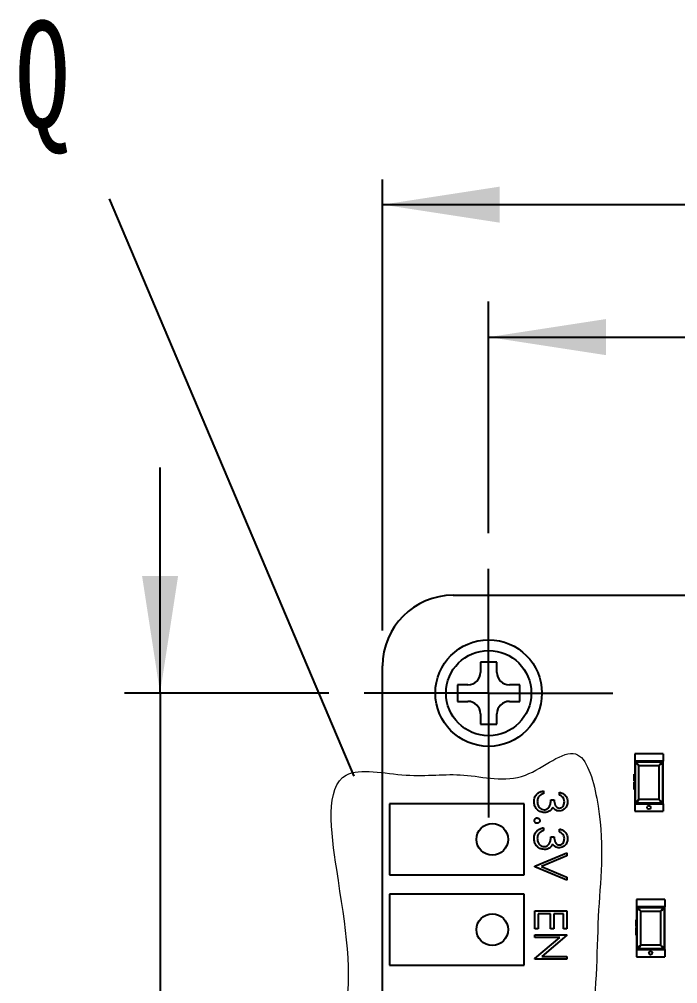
# Model space of a CAD drawing. Header units: millimetres. Extents: x 5 to 415, y 5 to 292.
# Drawn here: x 129.01 to 147.55, y 224.04 to 251.2 of the extents above; entities that cross this region are included whole.
import ezdxf

# ---------------------------------------------------------------- set-up
doc = ezdxf.new("R2010")
doc.units = ezdxf.units.MM
doc.linetypes.add('CENTERX2', pattern=[20.32, 12.7, -2.54, 2.54, -2.54])
doc.layers.add('CENTER_LINE', color=7, linetype='CENTERX2')
doc.layers.add('NOTES', color=7, linetype='Continuous')
doc.styles.add('SLDTEXTSTYLE0', font='TXT', dxfattribs={"width": 0.75})
doc.dimstyles.new('SLDDIMSTYLE0', dxfattribs={"dimtxt": 1.75, "dimasz": 3.302, "dimexe": 0, "dimexo": 0.0625, "dimgap": 0.4375, "dimtad": 1, "dimrnd": 1e-09, "dimzin": 4, "dimdsep": 46, "dimtxsty": 'SLDTEXTSTYLE0', "dimsah": 1, "dimcen": 0.09, "dimadec": 0, "dimazin": 1, "dimtfac": 1, "dimtofl": 0, "dimtmove": 0, "dimatfit": 3, "dimfxl": 1, "dimfrac": 2, "dimtolj": 1, "dimtzin": 12, "dimarcsym": 0})
doc.dimstyles.new('SLDDIMSTYLE1', dxfattribs={"dimtxt": 1.75, "dimasz": 3.302, "dimexe": 0, "dimexo": 0.0625, "dimgap": 0.4375, "dimtad": 1, "dimdec": 1, "dimrnd": 1e-09, "dimzin": 4, "dimdsep": 46, "dimtxsty": 'SLDTEXTSTYLE0', "dimsah": 1, "dimcen": 0.09, "dimadec": 0, "dimazin": 1, "dimtfac": 1, "dimtofl": 0, "dimtmove": 0, "dimatfit": 3, "dimfxl": 1, "dimfrac": 2, "dimtolj": 1, "dimtzin": 12, "dimarcsym": 0})
doc.dimstyles.new('SLDDIMSTYLE4', dxfattribs={"dimtxt": 1.75, "dimasz": 3.302, "dimexe": 0, "dimexo": 0.0625, "dimgap": 0.4375, "dimtad": 1, "dimrnd": 1e-09, "dimzin": 4, "dimdsep": 46, "dimtxsty": 'SLDTEXTSTYLE0', "dimsah": 1, "dimcen": 0.09, "dimadec": 0, "dimazin": 1, "dimtfac": 1, "dimtmove": 0, "dimatfit": 0, "dimfxl": 1, "dimfrac": 2, "dimtolj": 1, "dimtzin": 12, "dimarcsym": 0})

# ---------------------------------------------------------------- blocks, each defined once
blk = doc.blocks.new('_D')
at = {"layer": 'CENTER_LINE'}
for p, q in [((142.228, 236.719), (142.228, 243.245)), ((178.229, 236.487), (178.229, 243.245)), ((142.228, 242.245), (178.229, 242.245))]:
    blk.add_line(p, q, dxfattribs=at)
for points in [[(142.228, 242.245), (145.53, 241.737), (145.53, 242.753)], [(178.229, 242.245), (174.927, 242.753), (174.927, 241.737)]]:
    blk.add_solid(points, dxfattribs=at)
at = {"layer": 'CENTER_LINE', "insert": (158.841, 244.501), "char_height": 1.75, "attachment_point": 1, "style": 'SLDTEXTSTYLE0'}
blk.add_mtext('36.00', dxfattribs=at)
blk = doc.blocks.new('_D_1')
at = {"layer": 'CENTER_LINE'}
for p, q in [((139.24, 233.983), (139.24, 246.975)), ((181.215, 233.988), (181.215, 246.975)), ((139.24, 245.975), (181.215, 245.975))]:
    blk.add_line(p, q, dxfattribs=at)
for points in [[(139.24, 245.975), (142.542, 245.467), (142.542, 246.483)], [(181.215, 245.975), (177.913, 246.483), (177.913, 245.467)]]:
    blk.add_solid(points, dxfattribs=at)
at = {"layer": 'CENTER_LINE', "insert": (159.487, 248.231), "char_height": 1.75, "attachment_point": 1, "rotation": 359.9999, "style": 'SLDTEXTSTYLE0'}
blk.add_mtext('42.0', dxfattribs=at)
blk = doc.blocks.new('_D_4')
at = {"layer": 'CENTER_LINE'}
for p, q in [((132.978, 232.219), (132.978, 238.569)), ((137.728, 232.219), (131.978, 232.219)), ((132.978, 232.219), (132.978, 213.819)), ((137.728, 213.819), (131.978, 213.819)), ((132.978, 213.819), (132.978, 207.469))]:
    blk.add_line(p, q, dxfattribs=at)
for points in [[(132.978, 232.219), (133.486, 235.521), (132.47, 235.521)], [(132.978, 213.819), (132.47, 210.517), (133.486, 210.517)]]:
    blk.add_solid(points, dxfattribs=at)
at = {"layer": 'CENTER_LINE', "insert": (130.722, 218.415), "char_height": 1.75, "attachment_point": 1, "rotation": 90, "style": 'SLDTEXTSTYLE0'}
blk.add_mtext('18.40', dxfattribs=at)
blk = doc.blocks.new('SW_CENTERMARKSYMBOL_0')
at = {"layer": 'CENTER_LINE', "color": 0}
for p, q in [((0, 2.5), (0, 3.5)), ((0, 0), (0, 2.5)), ((-2.5, 0), (-3.5, 0)), ((0, 0), (-2.5, 0)), ((0, 0), (0, -2.5)), ((0, 0), (2.5, 0)), ((2.5, 0), (3.5, 0)), ((0, -2.5), (0, -3.5))]:
    blk.add_line(p, q, dxfattribs=at)

msp = doc.modelspace()

# ---------------------------------------------------------------- linework, layer by layer
at = {"color": 7, "linetype": 'Continuous', "lineweight": 25}
for p, q in [((141.225, 234.975), (179.227, 234.974)), ((141.995, 233.094), (141.995, 232.802)), ((142.462, 233.094), (141.995, 233.094)), ((142.462, 232.802), (142.462, 233.094)), ((139.24, 213.019), (139.24, 232.983)), ((141.645, 232.452), (141.353, 232.452)), ((141.353, 232.452), (141.353, 231.986)), ((143.103, 232.452), (142.812, 232.452)), ((143.103, 231.986), (143.103, 232.452)), ((141.353, 231.986), (141.645, 231.986)), ((142.812, 231.986), (143.103, 231.986)), ((141.995, 231.636), (141.995, 231.344)), ((142.462, 231.344), (142.462, 231.636)), ((141.995, 231.344), (142.462, 231.344)), ((146.339, 230.51), (146.339, 230.3)), ((147.139, 230.51), (146.339, 230.51)), ((147.139, 230.51), (147.139, 230.3)), ((147.139, 230.3), (146.339, 230.3)), ((146.339, 230.3), (146.339, 229.1)), ((146.36, 230.25), (146.339, 230.25)), ((146.339, 230.25), (146.339, 229.15)), ((146.36, 229.15), (146.36, 230.25)), ((146.389, 230.279), (146.389, 230.3)), ((146.389, 230.279), (147.089, 230.279)), ((146.46, 230.18), (147.019, 230.18)), ((146.46, 229.221), (146.46, 230.18)), ((147.019, 230.18), (147.019, 229.221)), ((147.089, 230.3), (147.089, 230.279)), ((147.118, 230.25), (147.118, 229.15)), ((147.118, 230.25), (147.139, 230.25)), ((147.139, 229.1), (147.139, 230.3)), ((147.139, 229.15), (147.139, 230.25)), ((146.339, 229.934), (146.329, 229.934)), ((146.339, 229.92), (146.329, 229.92)), ((146.339, 229.887), (146.329, 229.887)), ((146.339, 229.881), (146.329, 229.881)), ((146.339, 229.868), (146.329, 229.868)), ((146.339, 229.833), (146.329, 229.833)), ((146.339, 229.794), (146.329, 229.794)), ((146.329, 229.778), (146.339, 229.778)), ((146.339, 229.75), (146.329, 229.75)), ((146.329, 229.711), (146.329, 229.716)), ((146.339, 229.716), (146.329, 229.716)), ((146.329, 229.695), (146.329, 229.711)), ((146.339, 229.711), (146.329, 229.711)), ((146.329, 229.695), (146.339, 229.695)), ((146.329, 229.694), (146.329, 229.695)), ((146.329, 229.694), (146.339, 229.694)), ((146.339, 229.693), (146.329, 229.693)), ((146.339, 229.687), (146.329, 229.687)), ((146.339, 229.672), (146.329, 229.672)), ((146.339, 229.663), (146.329, 229.663)), ((146.339, 229.659), (146.329, 229.659)), ((146.329, 229.659), (146.339, 229.659)), ((146.329, 229.655), (146.329, 229.656)), ((146.339, 229.656), (146.329, 229.656)), ((146.329, 229.634), (146.329, 229.655)), ((146.339, 229.655), (146.329, 229.655)), ((146.339, 229.634), (146.329, 229.634)), ((146.329, 229.633), (146.329, 229.634)), ((146.329, 229.633), (146.339, 229.633)), ((146.329, 229.631), (146.329, 229.633)), ((146.339, 229.631), (146.329, 229.631)), ((146.329, 229.625), (146.329, 229.631)), ((146.329, 229.613), (146.329, 229.625)), ((146.339, 229.625), (146.329, 229.625)), ((146.339, 229.613), (146.329, 229.613)), ((146.339, 229.598), (146.329, 229.598)), ((146.339, 229.592), (146.329, 229.592)), ((146.329, 229.574), (146.329, 229.59)), ((146.329, 229.59), (146.329, 229.59)), ((146.329, 229.568), (146.329, 229.574)), ((146.339, 229.574), (146.329, 229.574)), ((146.329, 229.568), (146.339, 229.568)), ((146.329, 229.553), (146.329, 229.568)), ((146.339, 229.553), (146.329, 229.553)), ((146.329, 229.547), (146.329, 229.552)), ((146.339, 229.547), (146.329, 229.547)), ((146.339, 229.541), (146.329, 229.541)), ((146.329, 229.523), (146.329, 229.539)), ((146.329, 229.518), (146.329, 229.523)), ((146.339, 229.523), (146.329, 229.523)), ((146.329, 229.518), (146.339, 229.518)), ((146.329, 229.502), (146.329, 229.518)), ((143.771, 229.465), (143.771, 229.384)), ((144.221, 229.349), (144.221, 229.43)), ((143.229, 229.1), (139.44, 229.1)), ((139.44, 229.1), (139.44, 227.1)), ((143.229, 227.1), (143.229, 229.1)), ((143.979, 229.211), (144.071, 229.211)), ((146.36, 229.15), (146.339, 229.15)), ((146.339, 229.1), (146.339, 228.89)), ((146.339, 229.1), (147.139, 229.1)), ((147.089, 229.121), (146.389, 229.121)), ((146.389, 229.121), (146.389, 229.1)), ((147.019, 229.221), (146.46, 229.221)), ((147.089, 229.121), (147.089, 229.1)), ((147.118, 229.15), (147.139, 229.15)), ((147.139, 229.1), (147.139, 228.89)), ((146.339, 228.89), (147.139, 228.89)), ((143.771, 228.426), (143.771, 228.346)), ((143.979, 228.173), (144.071, 228.173)), ((144.221, 228.311), (144.221, 228.392)), ((143.529, 227.342), (144.429, 227.723)), ((144.429, 227.636), (143.72, 227.336)), ((144.429, 227.723), (144.429, 227.636)), ((143.529, 227.33), (143.529, 227.342)), ((144.429, 226.949), (143.529, 227.33)), ((143.72, 227.336), (144.429, 227.036)), ((139.44, 227.1), (143.229, 227.1)), ((144.429, 227.036), (144.429, 226.949)), ((143.229, 226.56), (139.44, 226.56)), ((139.44, 226.56), (139.44, 224.56)), ((143.229, 224.56), (143.229, 226.56)), ((146.389, 226.41), (146.389, 226.2)), ((147.189, 226.41), (146.389, 226.41)), ((147.189, 226.41), (147.189, 226.2)), ((143.529, 225.576), (143.529, 226.084)), ((143.529, 226.084), (144.429, 226.084)), ((143.967, 226.003), (143.621, 226.003)), ((143.621, 226.003), (143.621, 225.576)), ((143.967, 225.576), (143.967, 226.003)), ((144.337, 226.003), (144.06, 226.003)), ((144.06, 226.003), (144.06, 225.576)), ((144.337, 225.576), (144.337, 226.003)), ((144.429, 226.084), (144.429, 225.576)), ((147.189, 226.2), (146.389, 226.2)), ((146.389, 226.2), (146.389, 225)), ((146.41, 226.15), (146.389, 226.15)), ((146.389, 226.15), (146.389, 225.05)), ((146.41, 225.05), (146.41, 226.15)), ((146.439, 226.179), (146.439, 226.2)), ((146.439, 226.179), (147.139, 226.179)), ((146.51, 225.121), (146.51, 226.08)), ((146.51, 226.08), (147.069, 226.08)), ((147.069, 226.08), (147.069, 225.121)), ((147.139, 226.2), (147.139, 226.179)), ((147.168, 226.15), (147.168, 225.05)), ((147.168, 226.15), (147.189, 226.15)), ((147.189, 225), (147.189, 226.2)), ((147.189, 225.05), (147.189, 226.15)), ((146.389, 225.834), (146.379, 225.834)), ((146.389, 225.82), (146.379, 225.82)), ((146.389, 225.787), (146.379, 225.787)), ((146.389, 225.781), (146.379, 225.781)), ((146.389, 225.768), (146.379, 225.768)), ((146.389, 225.733), (146.379, 225.733)), ((143.621, 225.576), (143.529, 225.576)), ((144.06, 225.576), (143.967, 225.576)), ((144.429, 225.576), (144.337, 225.576)), ((146.389, 225.694), (146.379, 225.694)), ((146.379, 225.678), (146.389, 225.678)), ((146.389, 225.65), (146.379, 225.65)), ((146.389, 225.616), (146.379, 225.616)), ((146.379, 225.611), (146.379, 225.616)), ((146.379, 225.595), (146.379, 225.611)), ((146.389, 225.611), (146.379, 225.611)), ((146.379, 225.595), (146.389, 225.595)), ((146.379, 225.594), (146.379, 225.595)), ((146.379, 225.594), (146.389, 225.594)), ((146.389, 225.593), (146.379, 225.593)), ((146.389, 225.587), (146.379, 225.587)), ((146.389, 225.572), (146.379, 225.572)), ((146.389, 225.563), (146.379, 225.563)), ((146.389, 225.559), (146.379, 225.559)), ((146.379, 225.559), (146.389, 225.559)), ((146.379, 225.555), (146.379, 225.556)), ((146.389, 225.556), (146.379, 225.556)), ((146.379, 225.534), (146.379, 225.555)), ((146.389, 225.555), (146.379, 225.555)), ((146.389, 225.534), (146.379, 225.534)), ((146.379, 225.533), (146.379, 225.534)), ((146.379, 225.533), (146.389, 225.533)), ((146.379, 225.531), (146.379, 225.533)), ((146.389, 225.531), (146.379, 225.531)), ((146.379, 225.525), (146.379, 225.531)), ((146.379, 225.513), (146.379, 225.525)), ((146.389, 225.525), (146.379, 225.525)), ((146.389, 225.513), (146.379, 225.513)), ((146.389, 225.498), (146.379, 225.498)), ((146.389, 225.492), (146.379, 225.492)), ((146.379, 225.474), (146.379, 225.49)), ((146.389, 225.474), (146.379, 225.474)), ((146.379, 225.468), (146.379, 225.474)), ((146.379, 225.468), (146.389, 225.468)), ((146.379, 225.453), (146.379, 225.468)), ((146.389, 225.453), (146.379, 225.453)), ((146.379, 225.447), (146.379, 225.452)), ((146.389, 225.447), (146.379, 225.447)), ((146.389, 225.441), (146.379, 225.441)), ((146.379, 225.423), (146.379, 225.439)), ((146.389, 225.439), (146.379, 225.439)), ((143.529, 225.334), (143.529, 225.415)), ((143.529, 225.415), (144.429, 225.415)), ((143.529, 224.741), (144.236, 225.334)), ((144.236, 225.334), (143.529, 225.334)), ((144.429, 225.398), (143.721, 224.803)), ((144.429, 225.415), (144.429, 225.398)), ((146.379, 225.418), (146.379, 225.423)), ((146.389, 225.423), (146.379, 225.423)), ((146.379, 225.418), (146.389, 225.418)), ((146.379, 225.402), (146.379, 225.418)), ((146.41, 225.05), (146.389, 225.05)), ((146.389, 225), (147.189, 225)), ((146.389, 225), (146.389, 224.79)), ((147.139, 225.021), (146.439, 225.021)), ((146.439, 225.021), (146.439, 225)), ((147.069, 225.121), (146.51, 225.121)), ((147.139, 225.021), (147.139, 225)), ((147.168, 225.05), (147.189, 225.05)), ((147.189, 225), (147.189, 224.79)), ((143.529, 224.723), (143.529, 224.741)), ((144.429, 224.723), (143.529, 224.723)), ((143.721, 224.803), (144.429, 224.803)), ((144.429, 224.803), (144.429, 224.723)), ((146.389, 224.79), (147.189, 224.79)), ((139.44, 224.56), (143.229, 224.56))]:
    msp.add_line(p, q, dxfattribs=at)
for centre, radius in [((142.228, 232.219), 1.5), ((142.228, 232.219), 1.2), ((146.739, 229), 0.0517), ((142.328, 228.1), 0.445), ((142.328, 225.56), 0.445), ((146.789, 224.9), 0.0517)]:
    msp.add_circle(centre, radius, dxfattribs=at)
for centre, radius, start, end in [((141.23, 232.985), 1.99, 90.1407, 180.0507), ((141.645, 232.802), 0.35, 270, 0), ((142.812, 232.802), 0.35, 180, 270), ((141.645, 231.636), 0.35, 0, 90), ((142.812, 231.636), 0.35, 90, 180), ((146.389, 230.25), 0.05, 90, 180), ((147.089, 230.25), 0.05, 0, 90), ((146.389, 229.15), 0.05, 180, 270), ((147.089, 229.15), 0.05, 270, 0), ((146.439, 226.15), 0.05, 90, 180), ((147.139, 226.15), 0.05, 0, 90), ((146.439, 225.05), 0.05, 180, 270), ((147.139, 225.05), 0.05, 270, 0)]:
    msp.add_arc(centre, radius, start, end, dxfattribs=at)
at = {"color": 7, "linetype": 'Continuous', "lineweight": 18}
msp.add_open_spline([(138.221, 229.911), (137.614, 229.584), (138.064, 226.311), (138.661, 223.161), (136.831, 219.471), (138.222, 217.391), (139.286, 215.73), (141.321, 216.373), (142.823, 215.962), (144.662, 215.274), (144.9, 217.956), (144.403, 220.098), (145.304, 222.929), (145.247, 226.145), (145.561, 228.427), (144.801, 231.078), (143.183, 229.529), (141.547, 230.036), (139.962, 229.79), (138.602, 230.117), (138.221, 229.911)], degree=3, knots=[0, 0, 0, 0, 0.065227, 0.168657, 0.275785, 0.311931, 0.349258, 0.406481, 0.438946, 0.471167, 0.522285, 0.576726, 0.647918, 0.728873, 0.805693, 0.839455, 0.876842, 0.919219, 0.958947, 1, 1, 1, 1], dxfattribs=at)
at = {"color": 7, "linetype": 'Continuous', "lineweight": 25}
for points, knots in [([(146.36, 230.25), (146.361, 230.254), (146.362, 230.261), (146.368, 230.271), (146.378, 230.278), (146.385, 230.279), (146.389, 230.279)], [0, 0, 0, 0, 0.250427, 0.5, 0.749573, 1, 1, 1, 1]), ([(146.46, 230.18), (146.446, 230.189), (146.424, 230.206), (146.398, 230.225), (146.381, 230.237), (146.37, 230.244), (146.363, 230.249), (146.361, 230.25), (146.36, 230.25)], [0, 0, 0, 0, 0.295305, 0.499494, 0.638334, 0.766757, 0.886573, 1, 1, 1, 1]), ([(146.46, 230.18), (146.45, 230.193), (146.433, 230.215), (146.414, 230.241), (146.402, 230.258), (146.395, 230.269), (146.39, 230.276), (146.39, 230.278), (146.389, 230.279)], [0, 0, 0, 0, 0.29535, 0.499495, 0.63835, 0.766779, 0.886589, 1, 1, 1, 1]), ([(147.089, 230.279), (147.089, 230.278), (147.088, 230.276), (147.084, 230.269), (147.076, 230.258), (147.064, 230.241), (147.045, 230.215), (147.029, 230.193), (147.019, 230.18)], [0, 0, 0, 0, 0.113427, 0.233243, 0.361666, 0.500506, 0.704695, 1, 1, 1, 1]), ([(147.019, 230.18), (147.032, 230.189), (147.055, 230.206), (147.08, 230.225), (147.097, 230.237), (147.108, 230.244), (147.116, 230.249), (147.117, 230.25), (147.118, 230.25)], [0, 0, 0, 0, 0.295391, 0.499496, 0.638365, 0.766799, 0.886604, 1, 1, 1, 1]), ([(147.089, 230.279), (147.093, 230.279), (147.101, 230.278), (147.11, 230.271), (147.117, 230.261), (147.118, 230.254), (147.118, 230.25)], [0, 0, 0, 0, 0.250427, 0.5, 0.749573, 1, 1, 1, 1]), ([(146.329, 229.92), (146.329, 229.924), (146.329, 229.93), (146.329, 229.934), (146.329, 229.934), (146.329, 229.934)], [0, 0, 0, 0, 0.425141, 0.850132, 1, 1, 1, 1]), ([(146.329, 229.887), (146.329, 229.892), (146.329, 229.903), (146.329, 229.914), (146.329, 229.919), (146.329, 229.92)], [0, 0, 0, 0, 0.425914, 0.851803, 1, 1, 1, 1]), ([(146.329, 229.881), (146.329, 229.881), (146.329, 229.882), (146.329, 229.884), (146.329, 229.886), (146.329, 229.887)], [0, 0, 0, 0, 0.261766, 0.523548, 1, 1, 1, 1]), ([(146.329, 229.868), (146.329, 229.869), (146.329, 229.872), (146.329, 229.876), (146.329, 229.879), (146.329, 229.881)], [0, 0, 0, 0, 0.277285, 0.55447, 1, 1, 1, 1]), ([(146.329, 229.833), (146.329, 229.836), (146.329, 229.843), (146.329, 229.855), (146.329, 229.863), (146.329, 229.868)], [0, 0, 0, 0, 0.26424, 0.526014, 1, 1, 1, 1]), ([(146.329, 229.794), (146.329, 229.799), (146.329, 229.808), (146.329, 229.822), (146.329, 229.829), (146.329, 229.833)], [0, 0, 0, 0, 0.472427, 0.731254, 1, 1, 1, 1]), ([(146.329, 229.778), (146.329, 229.779), (146.329, 229.782), (146.329, 229.787), (146.329, 229.792), (146.329, 229.794)], [0, 0, 0, 0, 0.322828, 0.657228, 1, 1, 1, 1]), ([(146.329, 229.75), (146.329, 229.75), (146.329, 229.751), (146.329, 229.758), (146.329, 229.767), (146.329, 229.775), (146.329, 229.778)], [0, 0, 0, 0, 0.260213, 0.52113, 0.792473, 1, 1, 1, 1]), ([(146.329, 229.687), (146.329, 229.689), (146.329, 229.691), (146.329, 229.693), (146.329, 229.693), (146.329, 229.693)], [0, 0, 0, 0, 0.381139, 0.761347, 1, 1, 1, 1]), ([(146.329, 229.672), (146.329, 229.675), (146.329, 229.679), (146.329, 229.684), (146.329, 229.686), (146.329, 229.687)], [0, 0, 0, 0, 0.486474, 0.73697, 1, 1, 1, 1]), ([(146.329, 229.666), (146.329, 229.666), (146.329, 229.666), (146.329, 229.668), (146.329, 229.671), (146.329, 229.674), (146.329, 229.676), (146.329, 229.677)], [0, 0, 0, 0, 0.332413, 0.489232, 0.646715, 0.835876, 1, 1, 1, 1]), ([(146.329, 229.663), (146.329, 229.663), (146.329, 229.665), (146.329, 229.668), (146.329, 229.671), (146.329, 229.672)], [0, 0, 0, 0, 0.254812, 0.509311, 1, 1, 1, 1]), ([(146.329, 229.656), (146.329, 229.657), (146.329, 229.658), (146.329, 229.659), (146.329, 229.659), (146.329, 229.659)], [0, 0, 0, 0, 0.371795, 0.746684, 1, 1, 1, 1]), ([(146.329, 229.598), (146.329, 229.6), (146.329, 229.604), (146.329, 229.609), (146.329, 229.612), (146.329, 229.613)], [0, 0, 0, 0, 0.421337, 0.841591, 1, 1, 1, 1]), ([(146.329, 229.592), (146.329, 229.592), (146.329, 229.592), (146.329, 229.595), (146.329, 229.597), (146.329, 229.598)], [0, 0, 0, 0, 0.471268, 0.832504, 1, 1, 1, 1]), ([(146.329, 229.541), (146.329, 229.541), (146.329, 229.541), (146.329, 229.544), (146.329, 229.546), (146.329, 229.547)], [0, 0, 0, 0, 0.4712675, 0.832504, 1, 1, 1, 1]), ([(143.506, 229.165), (143.509, 229.206), (143.517, 229.288), (143.586, 229.386), (143.677, 229.442), (143.74, 229.457), (143.771, 229.465)], [0, 0, 0, 0, 0.279886, 0.558979, 0.779263, 1, 1, 1, 1]), ([(143.647, 229.314), (143.631, 229.288), (143.602, 229.241), (143.599, 229.187), (143.598, 229.163)], [0, 0, 0, 0, 0.558748, 1, 1, 1, 1]), ([(143.771, 229.384), (143.745, 229.376), (143.698, 229.361), (143.663, 229.328), (143.647, 229.314)], [0, 0, 0, 0, 0.560694, 1, 1, 1, 1]), ([(144.221, 229.43), (144.256, 229.42), (144.325, 229.399), (144.401, 229.33), (144.445, 229.247), (144.45, 229.191), (144.452, 229.162)], [0, 0, 0, 0, 0.2802877, 0.5596797, 0.7797465, 1, 1, 1, 1]), ([(144.36, 229.161), (144.358, 229.185), (144.354, 229.231), (144.309, 229.306), (144.255, 229.333), (144.221, 229.349)], [0, 0, 0, 0, 0.280622, 0.560395, 1, 1, 1, 1]), ([(143.796, 228.853), (143.752, 228.86), (143.664, 228.873), (143.567, 228.957), (143.514, 229.06), (143.509, 229.13), (143.506, 229.165)], [0, 0, 0, 0, 0.2793416, 0.5588341, 0.7792735, 1, 1, 1, 1]), ([(143.598, 229.163), (143.6, 229.132), (143.604, 229.07), (143.651, 228.994), (143.715, 228.943), (143.764, 228.937), (143.789, 228.934)], [0, 0, 0, 0, 0.280589, 0.560141, 0.780308, 1, 1, 1, 1]), ([(143.789, 228.934), (143.804, 228.935), (143.836, 228.938), (143.892, 228.966), (143.948, 229.025), (143.973, 229.118), (143.977, 229.18), (143.979, 229.211)], [0, 0, 0, 0, 0.125232, 0.25048, 0.499235, 0.749049, 1, 1, 1, 1]), ([(144.033, 229.005), (144.022, 228.984), (144.003, 228.946), (143.97, 228.919), (143.956, 228.907)], [0, 0, 0, 0, 0.559795, 1, 1, 1, 1]), ([(144.218, 228.899), (144.197, 228.901), (144.156, 228.904), (144.087, 228.936), (144.053, 228.979), (144.033, 229.005)], [0, 0, 0, 0, 0.280508, 0.560792, 1, 1, 1, 1]), ([(144.071, 229.211), (144.076, 229.16), (144.083, 229.084), (144.136, 229.009), (144.181, 228.984), (144.206, 228.981), (144.219, 228.98)], [0, 0, 0, 0, 0.499406, 0.748973, 0.87454, 1, 1, 1, 1]), ([(144.452, 229.162), (144.448, 229.126), (144.44, 229.053), (144.382, 228.966), (144.304, 228.911), (144.247, 228.903), (144.218, 228.899)], [0, 0, 0, 0, 0.280085, 0.559868, 0.780099, 1, 1, 1, 1]), ([(144.219, 228.98), (144.242, 228.985), (144.289, 228.994), (144.348, 229.063), (144.355, 229.124), (144.36, 229.161)], [0, 0, 0, 0, 0.278884, 0.56004, 1, 1, 1, 1]), ([(146.46, 229.221), (146.446, 229.211), (146.424, 229.194), (146.398, 229.175), (146.381, 229.163), (146.37, 229.156), (146.363, 229.151), (146.361, 229.15), (146.36, 229.15)], [0, 0, 0, 0, 0.29535, 0.499495, 0.63835, 0.766779, 0.886589, 1, 1, 1, 1]), ([(146.389, 229.121), (146.385, 229.121), (146.378, 229.122), (146.368, 229.129), (146.362, 229.139), (146.361, 229.146), (146.36, 229.15)], [0, 0, 0, 0, 0.250427, 0.5, 0.749573, 1, 1, 1, 1]), ([(146.46, 229.221), (146.45, 229.207), (146.433, 229.185), (146.414, 229.159), (146.402, 229.142), (146.395, 229.131), (146.39, 229.124), (146.39, 229.122), (146.389, 229.121)], [0, 0, 0, 0, 0.295314, 0.499494, 0.638337, 0.766762, 0.886576, 1, 1, 1, 1]), ([(147.019, 229.221), (147.029, 229.207), (147.045, 229.185), (147.064, 229.159), (147.076, 229.142), (147.084, 229.131), (147.088, 229.124), (147.089, 229.122), (147.089, 229.121)], [0, 0, 0, 0, 0.295391, 0.499496, 0.638365, 0.766799, 0.886604, 1, 1, 1, 1]), ([(147.019, 229.221), (147.032, 229.211), (147.055, 229.194), (147.08, 229.175), (147.097, 229.163), (147.108, 229.156), (147.116, 229.151), (147.117, 229.15), (147.118, 229.15)], [0, 0, 0, 0, 0.295314, 0.499494, 0.638337, 0.766762, 0.886576, 1, 1, 1, 1]), ([(147.118, 229.15), (147.118, 229.146), (147.117, 229.139), (147.11, 229.129), (147.101, 229.122), (147.093, 229.121), (147.089, 229.121)], [0, 0, 0, 0, 0.250427, 0.5, 0.749573, 1, 1, 1, 1]), ([(143.517, 228.628), (143.519, 228.639), (143.521, 228.661), (143.542, 228.686), (143.566, 228.701), (143.584, 228.703), (143.592, 228.703)], [0, 0, 0, 0, 0.2795373, 0.559056, 0.7794425, 1, 1, 1, 1]), ([(143.592, 228.703), (143.604, 228.702), (143.626, 228.7), (143.65, 228.679), (143.665, 228.654), (143.667, 228.637), (143.667, 228.628)], [0, 0, 0, 0, 0.279517, 0.559326, 0.779544, 1, 1, 1, 1]), ([(143.956, 228.907), (143.929, 228.89), (143.879, 228.859), (143.822, 228.855), (143.796, 228.853)], [0, 0, 0, 0, 0.55946, 1, 1, 1, 1]), ([(143.506, 228.126), (143.509, 228.168), (143.517, 228.25), (143.586, 228.347), (143.677, 228.404), (143.74, 228.419), (143.771, 228.426)], [0, 0, 0, 0, 0.279886, 0.558979, 0.779263, 1, 1, 1, 1]), ([(143.592, 228.553), (143.581, 228.555), (143.559, 228.557), (143.535, 228.578), (143.52, 228.602), (143.518, 228.62), (143.517, 228.628)], [0, 0, 0, 0, 0.279539, 0.559327, 0.779689, 1, 1, 1, 1]), ([(143.667, 228.628), (143.666, 228.617), (143.664, 228.595), (143.643, 228.571), (143.619, 228.556), (143.601, 228.554), (143.592, 228.553)], [0, 0, 0, 0, 0.279647, 0.559299, 0.779615, 1, 1, 1, 1]), ([(143.647, 228.275), (143.631, 228.249), (143.602, 228.203), (143.599, 228.149), (143.598, 228.125)], [0, 0, 0, 0, 0.558748, 1, 1, 1, 1]), ([(143.771, 228.346), (143.745, 228.337), (143.698, 228.323), (143.663, 228.29), (143.647, 228.275)], [0, 0, 0, 0, 0.560694, 1, 1, 1, 1]), ([(143.789, 227.896), (143.804, 227.897), (143.836, 227.9), (143.892, 227.928), (143.948, 227.987), (143.973, 228.079), (143.977, 228.141), (143.979, 228.173)], [0, 0, 0, 0, 0.1252322, 0.2504803, 0.4992355, 0.7490487, 1, 1, 1, 1]), ([(144.071, 228.173), (144.076, 228.122), (144.083, 228.046), (144.136, 227.971), (144.181, 227.945), (144.206, 227.943), (144.219, 227.942)], [0, 0, 0, 0, 0.499406, 0.748973, 0.87454, 1, 1, 1, 1]), ([(144.221, 228.392), (144.256, 228.381), (144.325, 228.361), (144.401, 228.292), (144.445, 228.209), (144.45, 228.152), (144.452, 228.124)], [0, 0, 0, 0, 0.2802877, 0.5596797, 0.7797465, 1, 1, 1, 1]), ([(144.36, 228.123), (144.358, 228.146), (144.354, 228.193), (144.309, 228.267), (144.255, 228.294), (144.221, 228.311)], [0, 0, 0, 0, 0.280622, 0.560395, 1, 1, 1, 1]), ([(143.796, 227.815), (143.752, 227.821), (143.664, 227.834), (143.567, 227.919), (143.514, 228.022), (143.509, 228.091), (143.506, 228.126)], [0, 0, 0, 0, 0.279342, 0.558834, 0.779273, 1, 1, 1, 1]), ([(143.598, 228.125), (143.6, 228.094), (143.604, 228.031), (143.651, 227.956), (143.715, 227.905), (143.764, 227.899), (143.789, 227.896)], [0, 0, 0, 0, 0.280589, 0.560141, 0.780308, 1, 1, 1, 1]), ([(144.033, 227.966), (144.022, 227.945), (144.003, 227.908), (143.97, 227.881), (143.956, 227.869)], [0, 0, 0, 0, 0.559795, 1, 1, 1, 1]), ([(144.218, 227.861), (144.197, 227.862), (144.156, 227.865), (144.087, 227.898), (144.053, 227.94), (144.033, 227.966)], [0, 0, 0, 0, 0.280508, 0.560792, 1, 1, 1, 1]), ([(144.452, 228.124), (144.448, 228.087), (144.44, 228.015), (144.382, 227.927), (144.304, 227.872), (144.247, 227.865), (144.218, 227.861)], [0, 0, 0, 0, 0.280085, 0.5598683, 0.7800992, 1, 1, 1, 1]), ([(144.219, 227.942), (144.242, 227.946), (144.289, 227.955), (144.348, 228.024), (144.355, 228.086), (144.36, 228.123)], [0, 0, 0, 0, 0.278884, 0.56004, 1, 1, 1, 1]), ([(143.956, 227.869), (143.929, 227.851), (143.879, 227.821), (143.822, 227.817), (143.796, 227.815)], [0, 0, 0, 0, 0.55946, 1, 1, 1, 1]), ([(146.41, 226.15), (146.411, 226.154), (146.411, 226.161), (146.418, 226.171), (146.428, 226.178), (146.435, 226.179), (146.439, 226.179)], [0, 0, 0, 0, 0.250427, 0.5, 0.749573, 1, 1, 1, 1]), ([(146.51, 226.08), (146.496, 226.089), (146.474, 226.106), (146.448, 226.125), (146.431, 226.137), (146.42, 226.144), (146.413, 226.149), (146.411, 226.15), (146.41, 226.15)], [0, 0, 0, 0, 0.295305, 0.499494, 0.638334, 0.766757, 0.886573, 1, 1, 1, 1]), ([(146.51, 226.08), (146.5, 226.093), (146.483, 226.115), (146.464, 226.141), (146.452, 226.158), (146.445, 226.169), (146.44, 226.176), (146.44, 226.178), (146.439, 226.179)], [0, 0, 0, 0, 0.29535, 0.499495, 0.63835, 0.766779, 0.886589, 1, 1, 1, 1]), ([(147.139, 226.179), (147.139, 226.178), (147.138, 226.176), (147.134, 226.169), (147.126, 226.158), (147.114, 226.141), (147.095, 226.115), (147.078, 226.093), (147.069, 226.08)], [0, 0, 0, 0, 0.113427, 0.233243, 0.361666, 0.500506, 0.704695, 1, 1, 1, 1]), ([(147.069, 226.08), (147.082, 226.089), (147.105, 226.106), (147.13, 226.125), (147.147, 226.137), (147.158, 226.144), (147.166, 226.149), (147.167, 226.15), (147.168, 226.15)], [0, 0, 0, 0, 0.295391, 0.499496, 0.638365, 0.766799, 0.886604, 1, 1, 1, 1]), ([(147.139, 226.179), (147.143, 226.179), (147.151, 226.178), (147.16, 226.171), (147.167, 226.161), (147.168, 226.154), (147.168, 226.15)], [0, 0, 0, 0, 0.250427, 0.5, 0.749573, 1, 1, 1, 1]), ([(146.379, 225.82), (146.379, 225.824), (146.379, 225.83), (146.379, 225.834), (146.379, 225.834), (146.379, 225.834)], [0, 0, 0, 0, 0.425141, 0.850132, 1, 1, 1, 1]), ([(146.379, 225.787), (146.379, 225.792), (146.379, 225.803), (146.379, 225.814), (146.379, 225.819), (146.379, 225.82)], [0, 0, 0, 0, 0.425914, 0.851803, 1, 1, 1, 1]), ([(146.379, 225.781), (146.379, 225.781), (146.379, 225.782), (146.379, 225.784), (146.379, 225.786), (146.379, 225.787)], [0, 0, 0, 0, 0.261766, 0.523548, 1, 1, 1, 1]), ([(146.379, 225.768), (146.379, 225.769), (146.379, 225.772), (146.379, 225.776), (146.379, 225.779), (146.379, 225.781)], [0, 0, 0, 0, 0.277285, 0.55447, 1, 1, 1, 1]), ([(146.379, 225.733), (146.379, 225.736), (146.379, 225.743), (146.379, 225.755), (146.379, 225.763), (146.379, 225.768)], [0, 0, 0, 0, 0.26424, 0.526014, 1, 1, 1, 1]), ([(146.379, 225.694), (146.379, 225.699), (146.379, 225.708), (146.379, 225.722), (146.379, 225.729), (146.379, 225.733)], [0, 0, 0, 0, 0.472427, 0.731254, 1, 1, 1, 1]), ([(146.379, 225.678), (146.379, 225.679), (146.379, 225.682), (146.379, 225.687), (146.379, 225.692), (146.379, 225.694)], [0, 0, 0, 0, 0.322828, 0.657228, 1, 1, 1, 1]), ([(146.379, 225.65), (146.379, 225.65), (146.379, 225.651), (146.379, 225.658), (146.379, 225.667), (146.379, 225.675), (146.379, 225.678)], [0, 0, 0, 0, 0.2602126, 0.5211298, 0.7924729, 1, 1, 1, 1]), ([(146.379, 225.587), (146.379, 225.589), (146.379, 225.591), (146.379, 225.593), (146.379, 225.593), (146.379, 225.593)], [0, 0, 0, 0, 0.381139, 0.761347, 1, 1, 1, 1]), ([(146.379, 225.572), (146.379, 225.575), (146.379, 225.579), (146.379, 225.584), (146.379, 225.586), (146.379, 225.587)], [0, 0, 0, 0, 0.486474, 0.73697, 1, 1, 1, 1]), ([(146.379, 225.566), (146.379, 225.566), (146.379, 225.566), (146.379, 225.568), (146.379, 225.571), (146.379, 225.574), (146.379, 225.576), (146.379, 225.577)], [0, 0, 0, 0, 0.332413, 0.489232, 0.646715, 0.835876, 1, 1, 1, 1]), ([(146.379, 225.563), (146.379, 225.563), (146.379, 225.565), (146.379, 225.568), (146.379, 225.571), (146.379, 225.572)], [0, 0, 0, 0, 0.254812, 0.509311, 1, 1, 1, 1]), ([(146.379, 225.556), (146.379, 225.557), (146.379, 225.558), (146.379, 225.559), (146.379, 225.559), (146.379, 225.559)], [0, 0, 0, 0, 0.371795, 0.746684, 1, 1, 1, 1]), ([(146.379, 225.498), (146.379, 225.5), (146.379, 225.504), (146.379, 225.509), (146.379, 225.512), (146.379, 225.513)], [0, 0, 0, 0, 0.4213371, 0.8415913, 1, 1, 1, 1]), ([(146.379, 225.492), (146.379, 225.492), (146.379, 225.492), (146.379, 225.495), (146.379, 225.497), (146.379, 225.498)], [0, 0, 0, 0, 0.471268, 0.832504, 1, 1, 1, 1]), ([(146.379, 225.441), (146.379, 225.441), (146.379, 225.441), (146.379, 225.444), (146.379, 225.446), (146.379, 225.447)], [0, 0, 0, 0, 0.471268, 0.832504, 1, 1, 1, 1]), ([(146.51, 225.121), (146.496, 225.111), (146.474, 225.094), (146.448, 225.075), (146.431, 225.063), (146.42, 225.056), (146.413, 225.051), (146.411, 225.05), (146.41, 225.05)], [0, 0, 0, 0, 0.2953502, 0.4994952, 0.6383501, 0.7667792, 0.8865893, 1, 1, 1, 1]), ([(146.439, 225.021), (146.435, 225.021), (146.428, 225.022), (146.418, 225.029), (146.411, 225.039), (146.411, 225.046), (146.41, 225.05)], [0, 0, 0, 0, 0.250427, 0.5, 0.749573, 1, 1, 1, 1]), ([(146.51, 225.121), (146.5, 225.107), (146.483, 225.085), (146.464, 225.059), (146.452, 225.042), (146.445, 225.031), (146.44, 225.024), (146.44, 225.022), (146.439, 225.021)], [0, 0, 0, 0, 0.295314, 0.499494, 0.638337, 0.766762, 0.886576, 1, 1, 1, 1]), ([(147.069, 225.121), (147.082, 225.111), (147.105, 225.094), (147.13, 225.075), (147.147, 225.063), (147.158, 225.056), (147.166, 225.051), (147.167, 225.05), (147.168, 225.05)], [0, 0, 0, 0, 0.295314, 0.499494, 0.638337, 0.766762, 0.886576, 1, 1, 1, 1]), ([(147.069, 225.121), (147.078, 225.107), (147.095, 225.085), (147.114, 225.059), (147.126, 225.042), (147.134, 225.031), (147.138, 225.024), (147.139, 225.022), (147.139, 225.021)], [0, 0, 0, 0, 0.295391, 0.499496, 0.638365, 0.766799, 0.886604, 1, 1, 1, 1]), ([(147.168, 225.05), (147.168, 225.046), (147.167, 225.039), (147.16, 225.029), (147.151, 225.022), (147.143, 225.021), (147.139, 225.021)], [0, 0, 0, 0, 0.250427, 0.5, 0.749573, 1, 1, 1, 1])]:
    msp.add_open_spline(points, degree=3, knots=knots, dxfattribs=at)
at = {"layer": 'NOTES'}
msp.add_line((138.441, 229.882), (131.551, 246.135), dxfattribs=at)

# ---------------------------------------------------------------- block references
at = {"layer": 'CENTER_LINE'}
msp.add_blockref('SW_CENTERMARKSYMBOL_0', (142.228, 232.219), dxfattribs=at)

# ---------------------------------------------------------------- texts
at = {"color": 7, "linetype": 'Continuous', "lineweight": 18, "insert": (128.901, 251.146), "char_height": 3, "attachment_point": 1, "style": 'SLDTEXTSTYLE0'}
msp.add_mtext('Q', dxfattribs=at)

# ---------------------------------------------------------------- dimensions: what is measured, and where the dimension line sits
at = {"layer": 'CENTER_LINE'}
for base, p1, p2, angle, dimstyle, picture, middle in [((181.215, 245.975), (139.24, 232.983), (181.215, 232.988), 359.9999, 'SLDDIMSTYLE1', '_D_1', (161.75, 245.975)), ((132.978, 213.819), (138.728, 232.219), (138.728, 213.819), 90, 'SLDDIMSTYLE4', '_D_4', (132.978, 221.325))]:
    dim = msp.add_linear_dim(base=base, p1=p1, p2=p2, angle=angle, dimstyle=dimstyle, dxfattribs=at)
    dim.commit()
    dim.dimension.update_dxf_attribs({"geometry": picture, "text_midpoint": middle, "dimtype": 160})
dim = msp.add_linear_dim(base=(178.229, 242.245), p1=(142.228, 235.719), p2=(178.229, 235.487), dimstyle='SLDDIMSTYLE0', dxfattribs=at)
dim.commit()
dim.dimension.update_dxf_attribs({"geometry": '_D', "text_midpoint": (161.75, 242.245), "dimtype": 160})

doc.saveas('drawing.dxf')
